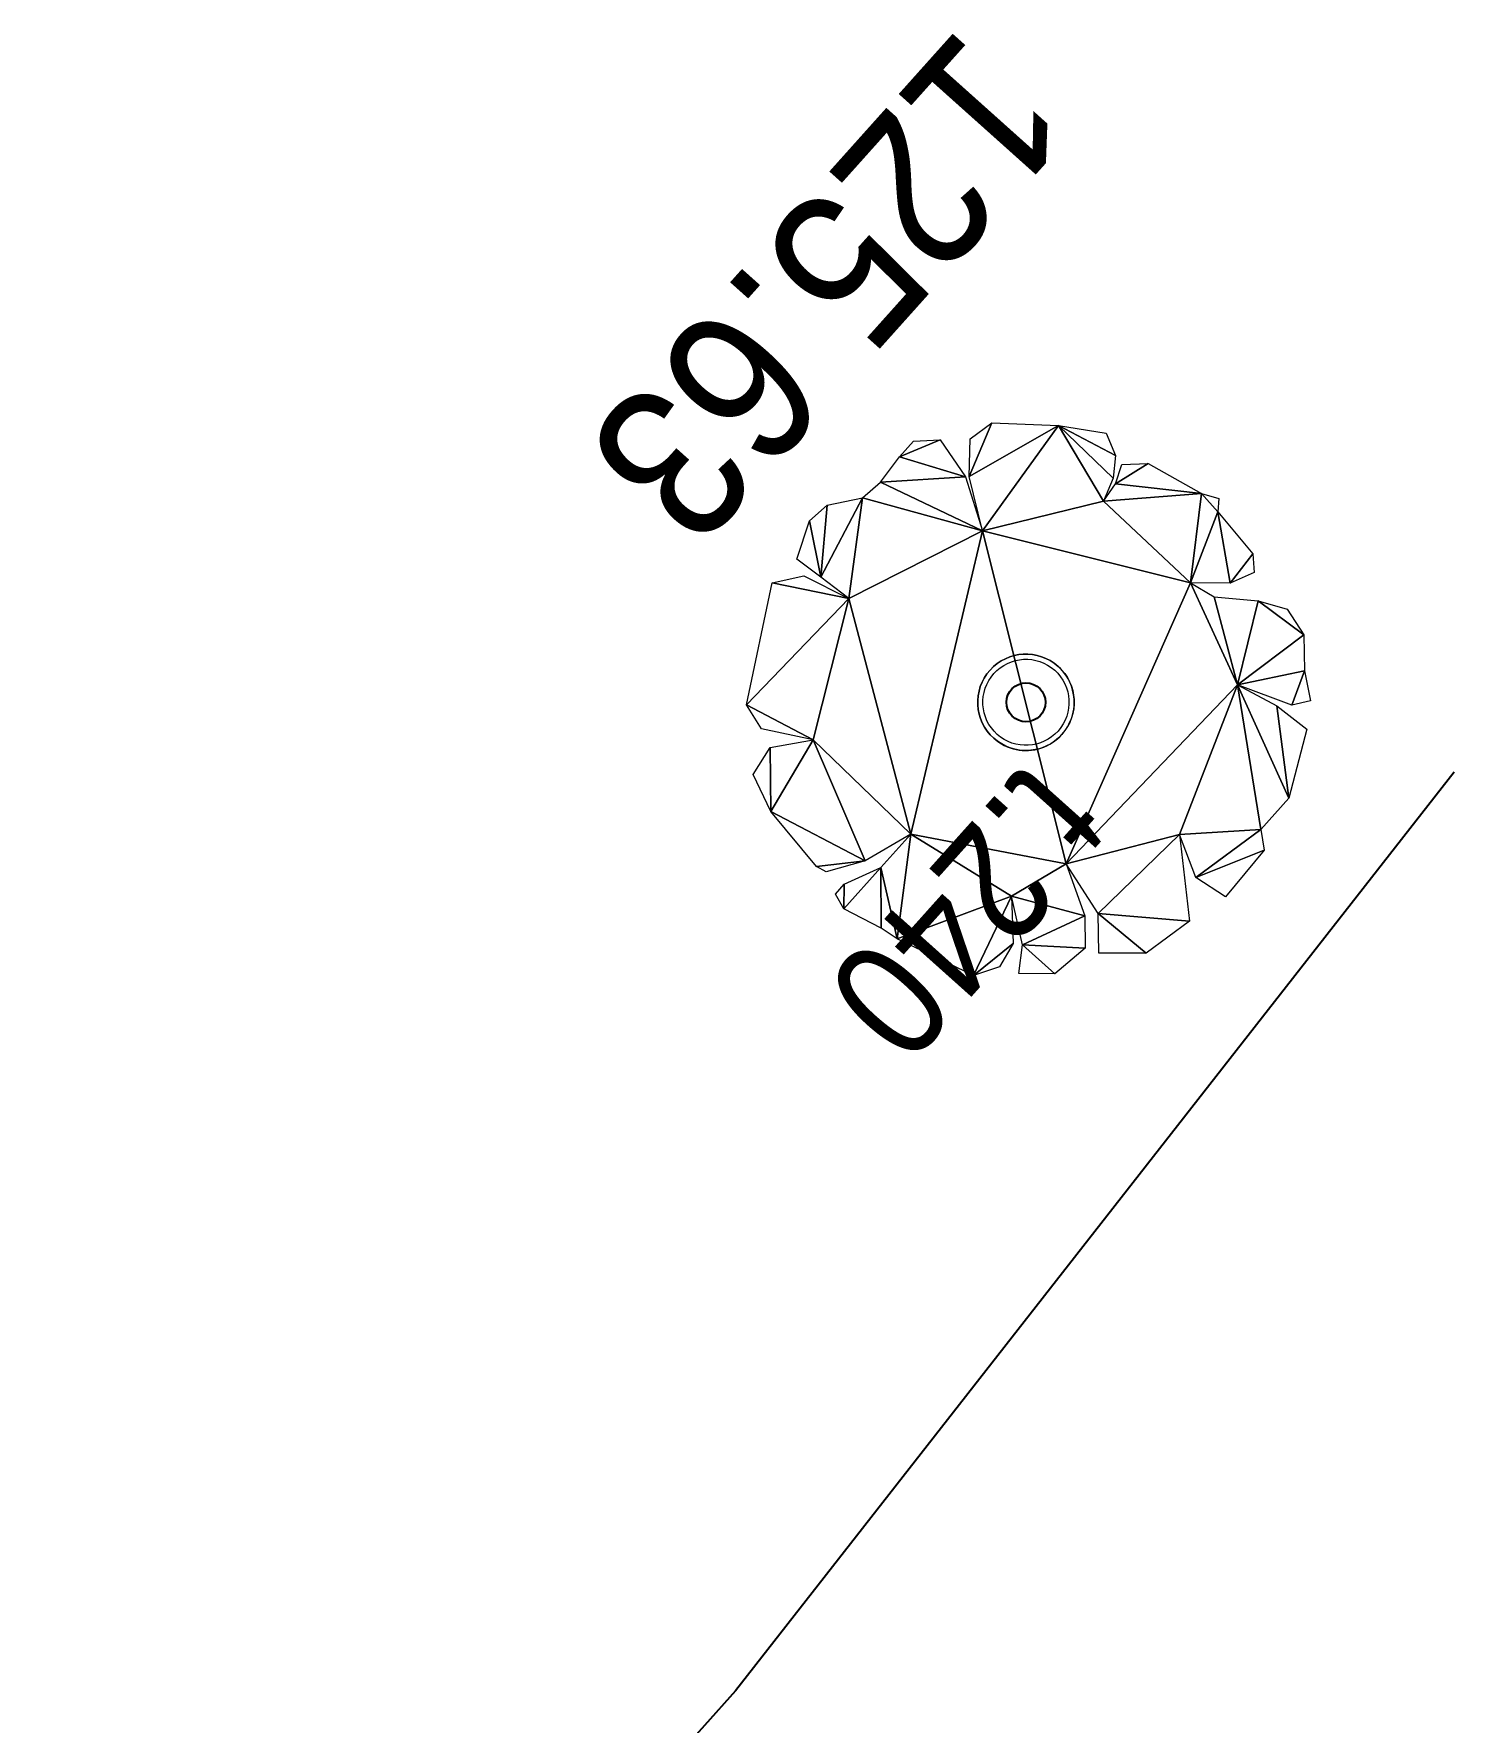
# Model space of a CAD drawing. Header units: metres. Extents: x -2858 to 512, y -1995 to 1252.
# Drawn here: x -2065.162 to -2061.517, y -1492.502 to -1488.167 of the extents above; entities that cross this region are included whole.
import ezdxf
from ezdxf import colors
from ezdxf.entities.mleader import LeaderData, LeaderLine
from ezdxf.enums import TextEntityAlignment as Align
from ezdxf.math import Vec2, Vec3

# ---------------------------------------------------------------- set-up
doc = ezdxf.new("R2010")
doc.units = ezdxf.units.M
doc.header["$PDMODE"] = 33
doc.header["$PDSIZE"] = 0.1
for name, color, linetype in [('11-TEL-TXT', 6, 'Continuous'), ('Calque commun', 7, 'Continuous'), ('Calque19', 7, 'Continuous'), ('Points Topo', 7, 'Continuous'), ('Points Topo Altitude', 7, 'Continuous'), ('Points Topo Matricule', 252, 'Continuous'), ('Végétation', 102, 'Continuous')]:
    doc.layers.add(name, color=color, linetype=linetype)
doc.styles.add('ARIAL GRAS', font='arialbd.ttf')
doc.styles.add('Pts Topo SPE', font='', dxfattribs={"width": 0.9})
doc.styles.get('Pts Topo SPE').set_extended_font_data('Titillium Web Light')

# ---------------------------------------------------------------- blocks, each defined once
blk = doc.blocks.new('PointTopo_SPE')
at = {"layer": 'Calque commun', "color": 1, "linetype": 'ByBlock', "lineweight": -2}
blk.add_point((0, 0), dxfattribs=at)
blk = doc.blocks.new('Block158')
at = {"layer": 'Calque19', "color": 34, "linetype": 'Continuous', "lineweight": 9, "true_color": 0x994c00, "flags": 128}
for points in [[(-0.28, 0), (-0.28, 0, 1), (0.28, 0), (0.28, 0, 1), (-0.28, 0), (-0.28, 0)], [(0.25, 0), (0.25, 0, -1), (-0.25, 0), (-0.25, 0, -1), (0.25, 0), (0.25, 0)]]:
    blk.add_lwpolyline(points, format="xyb", dxfattribs=at)
blk = doc.blocks.new('SPE30')
at = {"layer": 'Calque19', "color": 102, "linetype": 'Continuous', "lineweight": 9}
blk.add_polyline3d([(0.8336, 1.2089, 0), (0.8336, 1.2089, 0), (0.8336, 1.2089, 0)], dxfattribs=at)
blk.add_polyline3d([(0.8336, 1.2089, 0), (0.8336, 1.2089, 0), (0.8336, 1.2089, 0)], dxfattribs=at)
at = {"layer": 'Calque19', "color": 34, "linetype": 'Continuous', "lineweight": 9}
for radius in [0.28, 0.25]:
    blk.add_arc((0, 0), radius, 0, 359.99941, dxfattribs=at)
at = {"layer": 'Calque19', "color": 34, "linetype": 'ByBlock', "lineweight": -2, "true_color": 0x994c00}
blk.add_blockref('Block158', (0, 0), dxfattribs=at)
at = {"layer": 'Calque19', "color": 102, "linetype": 'Continuous', "lineweight": 9}
mesh = blk.add_polyface(dxfattribs=at)
corners = [(0.2372, -1.1675), (1.0171, 0.0128), (0.9866, -0.774), (1.5371, 0.2489), (1.2771, 0.0128), (1.5218, 0.359), (-0.8944, 0.8469), (-0.9556, 1.0987), (-0.6038, 1.5079), (-1.5825, -0.0501), (-1.292, -0.4593), (-1.5061, -0.3964), (0.6195, 1.4921), (0.6348, 1.1302), (0.3137, 1.5551), (1.3077, -0.0816), (1.5065, -0.2075), (1.5218, -0.2705), (-0.0227, 1.1774), (-0.3592, 1.5079), (0.0996, 1.4134), (0.696, 1.083), (1.063, 0.9256), (0.8948, 0.6895), (-1.399, -0.5065), (-1.4143, -0.5695), (-1.3073, -0.4908), (-1.3226, -0.9314), (1.0936, -1.199), (0.4666, -1.5609), (-0.2827, 1.6023), (-0.5732, -0.8527), (-1.1696, -0.4436), (-1.1544, 0.2489), (0.5431, 0.7997), (0.0537, -1.6396), (0.2525, -1.3721), (0.2678, -1.5452), (-0.2521, -1.498), (-1.1849, 0.4063), (-0.3897, -1.4822), (-0.5732, -1.498), (-0.6956, -1.498), (-0.8026, -1.3878), (1.0936, 0.8784), (1.3842, 0.8312), (1.4606, -0.6796), (0.069, 1.618), (-1.3073, 0.422), (-1.5672, 0.0915), (1.5982, 0.0128), (1.5677, -0.0816), (1.4912, -0.0816), (1.1395, -1.0416), (-1.6284, 0.0443), (1.2465, 0.9098), (-1.0167, 1.1616), (-1.2155, 1.083), (0.8336, 1.2089), (1.063, 1.1774), (-0.7568, -1.1203), (-1.0779, -1.2304), (-1.3379, 0.6108), (-1.4449, 0.4849), (-1.5214, 0.4063), (-1.4143, 0.7682), (-1.3684, 0.9413), (1.2006, 1.02), (0.8031, 1.2875), (-0.9708, 1.319), (-0.7415, -1.136), (-0.0839, -1.6239), (-1.4755, -0.6954), (1.3689, -0.8999), (1.1854, -0.9314), (-1.1085, 1.2246), (-0.925, -1.2619), (0.3137, -1.4508)]
mesh.append_faces([[corners[k] for k in face] for face in [(35, 36, 37), (20, 30, 47), (56, 57, 75), (0, 29, 77)]], dxfattribs={"vtx0": -1, "color": 102})
mesh.append_faces([[corners[k] for k in face] for face in [(3, 4, 5), (9, 10, 11), (12, 13, 14), (18, 19, 20), (15, 2, 1), (40, 31, 38), (50, 4, 3), (62, 6, 39), (32, 27, 26)]], dxfattribs={"vtx0": -1, "vtx1": -1, "color": 102})
mesh.append_faces([[corners[k] for k in face] for face in [(0, 1, 2), (1, 23, 5), (31, 27, 32), (31, 33, 34), (0, 38, 31), (15, 46, 2), (31, 34, 1), (31, 32, 33), (9, 49, 33), (9, 33, 32), (33, 6, 34), (62, 66, 6), (18, 6, 19), (1, 34, 23), (0, 2, 28), (0, 31, 1), (34, 6, 18)]], dxfattribs={"vtx0": -1, "vtx1": -1, "vtx2": -1, "color": 102})
mesh.append_faces([[corners[k] for k in face] for face in [(21, 22, 23), (0, 28, 29), (20, 19, 30), (22, 58, 59), (60, 61, 27), (50, 52, 4), (15, 17, 46), (23, 45, 5), (6, 66, 57), (48, 49, 64), (46, 74, 2), (9, 32, 10), (70, 40, 41)]], dxfattribs={"vtx0": -1, "vtx2": -1, "color": 102})
mesh.append_faces([[corners[k] for k in face] for face in [(63, 48, 64), (67, 22, 59), (72, 25, 27)]], dxfattribs={"vtx1": -1, "color": 102})
mesh.append_faces([[corners[k] for k in face] for face in [(6, 7, 8), (25, 26, 27), (33, 39, 6), (23, 44, 45), (48, 33, 49), (18, 14, 13), (56, 6, 57), (34, 21, 23), (13, 34, 18), (4, 1, 5), (0, 36, 38), (70, 31, 40), (71, 38, 36), (43, 70, 41), (31, 60, 27), (21, 58, 22), (35, 71, 36), (8, 19, 6)]], dxfattribs={"vtx1": -1, "vtx2": -1, "color": 102})
mesh.append_faces([[corners[k] for k in face] for face in [(15, 16, 17), (10, 24, 11), (41, 42, 43), (50, 51, 52), (2, 53, 28), (9, 54, 49), (44, 55, 45), (62, 65, 66), (12, 68, 13), (7, 69, 8), (46, 73, 74), (60, 76, 61)]], dxfattribs={"vtx2": -1, "color": 102})
blk = doc.blocks.new('SPE32')
at = {"layer": 'Calque commun', "color": 0, "linetype": 'ByBlock', "lineweight": -2, "xscale": 0.4420946538448334, "yscale": 0.4420946538448334, "zscale": 0.4420946538448334}
blk.add_blockref('SPE30', (0, 0), dxfattribs=at)
blk = doc.blocks.new('_None')

msp = doc.modelspace()

# ---------------------------------------------------------------- block references
at = {"layer": 'Points Topo'}
ref = msp.add_blockref('PointTopo_SPE', (-2062.6157, -1489.883, 125.6255), dxfattribs=dict(at, rotation=228.1617603435354))
ref.add_attrib('MAT', 't.240', (-2062.6079, -1490.0242, 125.6255), dxfattribs={"layer": 'Points Topo Matricule', "height": 0.3, "rotation": 228.1618, "style": 'Pts Topo SPE', "width": 0.9})
ref.add_attrib('ALT', '125.63', dxfattribs={"layer": 'Points Topo Altitude', "height": 0.4, "rotation": 228.1618, "style": 'Pts Topo SPE', "width": 0.9}).set_placement((-2062.4813, -1488.4061, 125.6255), align=Align.TOP_LEFT)
at = {"layer": 'Végétation', "color": 7, "rotation": 228.1617603435354}
msp.add_blockref('SPE32', (-2062.6157, -1489.883), dxfattribs=at)

# ---------------------------------------------------------------- next in the draw order: leaders
at = {"layer": '11-TEL-TXT', "color": 6}
ml = msp.add_multileader_mtext('Standard', dxfattribs=at)
ml.set_content('ARBRE A ABATTRE', color=6, style='ARIAL GRAS')
ml.set_leader_properties()
ml.set_arrow_properties(name='NONE')
ml.build(insert=Vec2(0, 0))
ml.multileader.update_dxf_attribs({"arrow_head_size": 0.5, "scale": 0.125})
ctx = ml.context
ctx.base_point, ctx.scale, ctx.char_height, ctx.arrow_head_size, ctx.landing_gap_size, ctx.plane_origin, ctx.plane_x_axis, ctx.plane_y_axis = Vec3(-2063.7645, -1492.8716), 0.125, 0.5, 0.5, 0.25, Vec3(-2064.5606, -1494.2817), Vec3(-0.66703, -0.745031), Vec3(0.745031, -0.66703)
notes = []
notes.append((ctx, [(1, (1, 1, 0), (-2063.3608, -1492.4207), (-0.66703, -0.745031), 0.6052, [(0, [(-2061.5165, -1490.0623)], 0, [])])]))
ctx.mtext.insert, ctx.mtext.text_direction, ctx.mtext.line_spacing_factor, ctx.mtext.flow_direction = Vec3(-2063.7449, -1493.2248), Vec3(-0.66703, -0.745031), 0.9, 5
ctx.mtext.has_bg_fill, ctx.mtext.bg_color, ctx.mtext.bg_scale_factor, ctx.mtext.bg_transparency, ctx.mtext.use_window_bg_color = 1, -1023410125, 1.25, 0, 0
for ctx, leaders in notes:
    for number, flags, end, landing, length, lines in leaders:
        leader = LeaderData()
        leader.index, (leader.has_last_leader_line, leader.has_dogleg_vector, leader.attachment_direction) = number, flags
        leader.last_leader_point, leader.dogleg_vector, leader.dogleg_length = Vec3(end), Vec3(landing), length
        for number, points, colour, breaks in lines:
            line = LeaderLine()
            line.index, line.vertices, line.color, line.breaks = number, Vec3.list(points), colors.encode_raw_color(colour), breaks
            leader.lines.append(line)
        ctx.leaders.append(leader)

doc.saveas('drawing.dxf')
